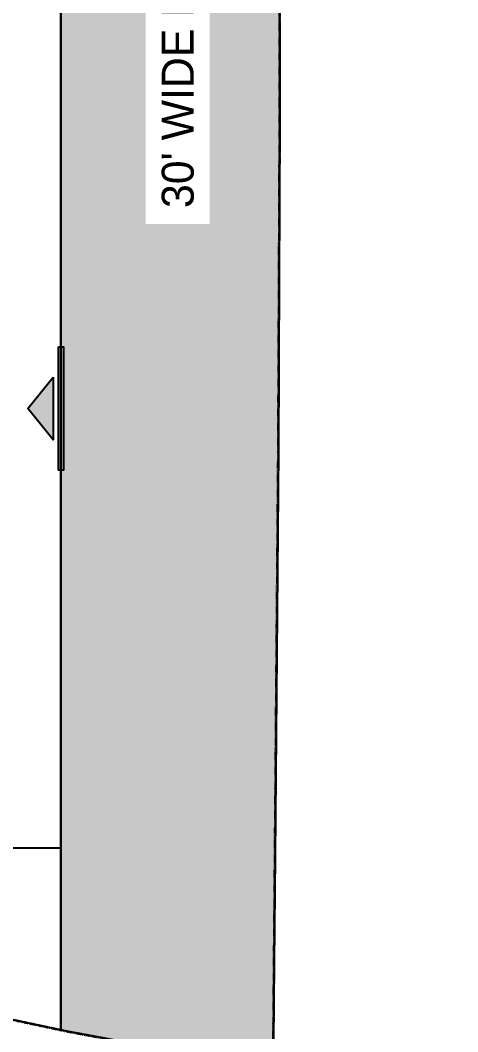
# Model space of a CAD drawing. Header units: millimetres. Extents: x -176651 to 388869, y -469666 to 486614.
# Drawn here: x 282407 to 299523, y 1479 to 40998 of the extents above; entities that cross this region are included whole.
import ezdxf

# ---------------------------------------------------------------- set-up
doc = ezdxf.new("R2010")
doc.units = ezdxf.units.MM
doc.linetypes.add('Site boundary$0$DASHDOT', pattern=[25.4, 12.7, -6.35, 0, -6.35])
for name, color, linetype in [('ad-Entrance Point', 4, 'Continuous'), ('ad-Plot Boundary', 8, 'Continuous'), ('ad-Road', 8, 'Continuous'), ('ad-Road Hatch', 8, 'Continuous'), ('ad-Text', 8, 'Continuous')]:
    doc.layers.add(name, color=color, linetype=linetype)
doc.layers.add('Site boundary$0$ad-Site Boundary', color=1, linetype='Site boundary$0$DASHDOT', lineweight=35, true_color=0xff0000)
doc.styles.add('MtX_Century_Gothic', font='GOTHIC.TTF')

# ---------------------------------------------------------------- blocks, each defined once
blk = doc.blocks.new('Site boundary')
at = {"layer": 'Site boundary$0$ad-Site Boundary', "ltscale": 1.5}
blk.add_lwpolyline([(205453, 18161), (228276, 13342), (246130, 9481), (252990, 8151), (266913, 5191), (284265, 1493), (292305, 0), (292377, 8340), (292507, 24173), (292566, 37776), (292507, 61799), (292788, 94821), (292749, 109415), (293081, 117632)], dxfattribs=at)
blk = doc.blocks.new('A$C4fb60e89')
at = {"layer": 'ad-Road Hatch', "ltscale": 5, "transparency": 33554687}
h = blk.add_hatch(dxfattribs=at)
h.set_pattern_fill('AR-HBONE', color=256, scale=15)
h.set_pattern_definition([(45, (-193247.7, -428758.8), (0, 2155.2615), [4572, -1524]), (135, (-192170.1, -427681.1), (2e-13, 2155.2615), [4572, -1524])])
h.paths.add_polyline_path([(175594, -250241), (169178, -249341), (167473, -249057), (167473, -138694), (101313, -138694), (101313, -199954), (101308, -237995), (101040, -268291), (101008, -280968), (101066, -293684), (101243, -311127), (100910, -319344), (100949, -333937), (100669, -366960), (100727, -390983), (100669, -404586), (100538, -420418), (100467, -428759), (92426, -427265), (92163, -427209), (92163, -321454), (24803, -321454), (24803, -412961), (15653, -411029), (15654, -321452), (-19535, -321452), (-34427, -319477), (-65207, -315395), (-171770, -301268), (-185854, -298333), (-193248, -296832), (-193244, -292908), (-191914, -285219), (-191839, -284679), (-183397, -286393), (-169723, -289243), (-53141, -304698), (-18730, -309262), (15653, -309262), (15653, 703), (24803, 1115), (24803, -129544), (92163, -129544), (92163, 15133), (101313, 17713), (101313, -129544), (167473, -129544), (167473, 35552), (175738, 37855), (175849, 28595), (175836, 25947), (175777, 14040), (175855, 2316), (175660, -18036), (175731, -34039), (175718, -46839), (175673, -63402), (175816, -82072), (175542, -106356), (175490, -124641), (175575, -145019), (175731, -168892), (175797, -181269), (175797, -192667), (175744, -208200), (175829, -223277), (175888, -234871)])
h.paths.add_polyline_path([(24803, -309264), (92163, -309264), (92163, -138694), (24803, -138694)], flags=16)
at = {"layer": 'ad-Road', "ltscale": 5}
blk.add_lwpolyline([(101313, -199954), (101308, -237995), (101040, -268291), (101008, -280968), (101066, -293684), (101243, -311127), (100910, -319344), (100949, -333937), (100669, -366960), (100727, -390983), (100669, -404586), (100538, -420418), (100467, -428759), (92426, -427265), (92163, -427209), (92163, -321454), (24803, -321454), (24803, -412961), (15653, -411029)], dxfattribs=at)
at = {"layer": 'ad-Text', "linetype": 'Continuous', "insert": (96738, -366657), "char_height": 1250, "width": 56881.51, "attachment_point": 5, "rotation": 90, "style": 'MtX_Century_Gothic', "bg_fill": 3, "box_fill_scale": 1.5, "bg_fill_color": 257, "bg_fill_transparency": 0}
blk.add_mtext("\\pxqd;30' WIDE ROAD", dxfattribs=at)
blk = doc.blocks.new('zw$A88E')
at = {"layer": 'ad-Plot Boundary', "ltscale": 5}
blk.add_lwpolyline([(-117254, -457945), (-114586, -458463), (-100664, -461423), (-83574, -465065), (-83574, -419409), (-117254, -419409)], close=True, dxfattribs=at)
blk = doc.blocks.new('zw$1D4B')
at = {"ltscale": 5}
blk.add_lwpolyline([(70379, -339333), (104059, -339333)], dxfattribs=at)
blk = doc.blocks.new('$ZCDB_AUDIT_GENERATED_25A5F3')
at = {"layer": 'ad-Entrance Point', "ltscale": 5}
h = blk.add_hatch(color=256, dxfattribs=at)
h.dxf.hatch_style = 1
h.paths.add_polyline_path([(-300, -1187.5), (-300, -3637.5), (-1300, -2412.5)])
for points in [[(-100, 0), (100, 0), (100, -4825), (-100, -4825)], [(-300, -1187.5), (-300, -3637.5), (-1300, -2412.5)]]:
    blk.add_lwpolyline(points, close=True, dxfattribs=at)
blk = doc.blocks.new('$ZCDB_AUDIT_GENERATED_25A5FB')
at = {"layer": 'ad-Entrance Point', "ltscale": 5}
blk.add_blockref('$ZCDB_AUDIT_GENERATED_25A5F3', (92163, -400520), dxfattribs=at)

msp = doc.modelspace()

# ---------------------------------------------------------------- block references
at = {"layer": 'ad-Road', "ltscale": 5}
msp.add_blockref('A$C4fb60e89', (191839, 428759), dxfattribs=at)

# ---------------------------------------------------------------- next in the draw order: block references
msp.add_blockref('Site boundary', (0, 0))
at = {"ltscale": 5}
msp.add_blockref('zw$1D4B', (179944, 348002), dxfattribs=at)
at = {"layer": 'ad-Entrance Point', "ltscale": 5}
msp.add_blockref('$ZCDB_AUDIT_GENERATED_25A5FB', (191839, 428759), dxfattribs=at)
at = {"layer": 'ad-Plot Boundary', "ltscale": 5}
msp.add_blockref('zw$A88E', (367577, 466614), dxfattribs=at)

doc.saveas('drawing.dxf')
